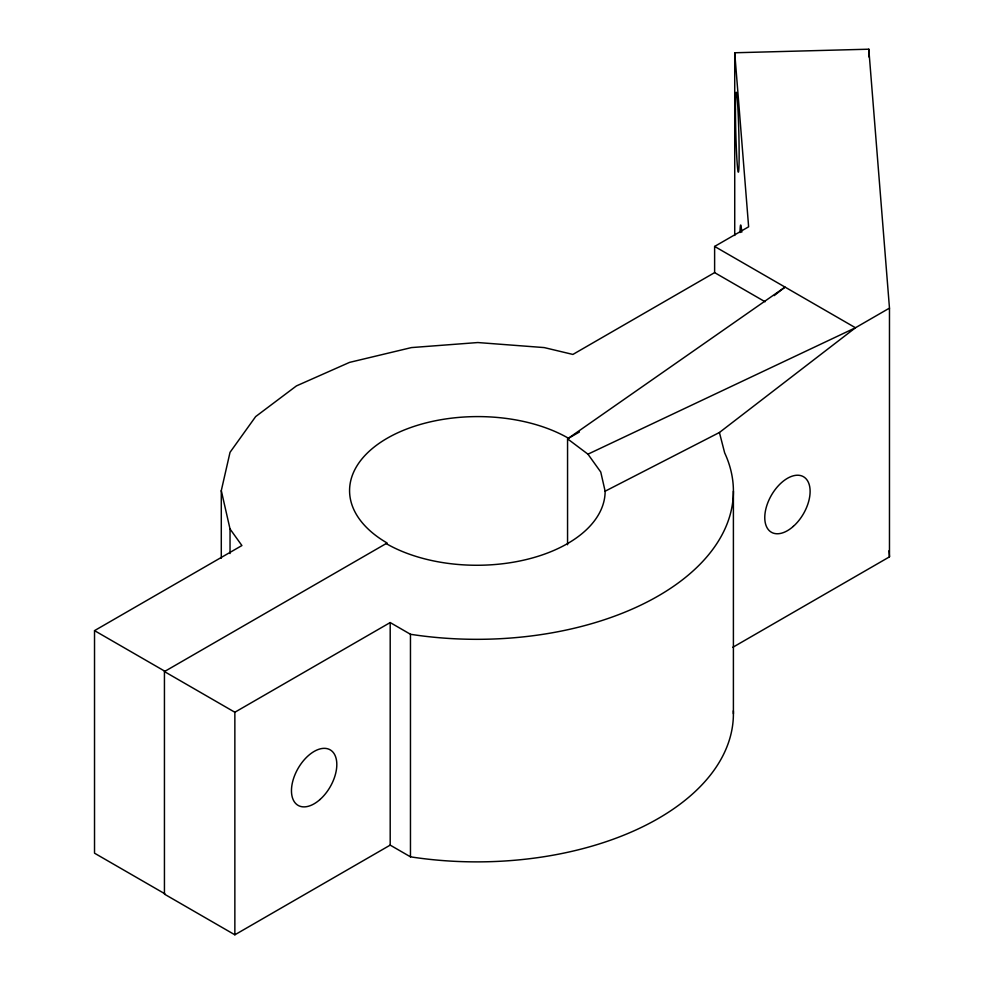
<?xml version="1.0" encoding="UTF-8"?>
<svg xmlns="http://www.w3.org/2000/svg" width="984" height="984" viewBox="0 0 984 984"><rect width="100%" height="100%" fill="white"/><g stroke="black" fill="none" stroke-linecap="round" stroke-linejoin="round"><path stroke-width="1.48" d="M221.289 558.186L221.289 490.647L230.035 452.32L255.655 416.589L296.43 385.913L349.554 362.383L411.435 347.586L477.83 342.543L544.226 347.586L572.897 354.437L714.618 272.617L765.109 301.768M774.174 295.618L785.048 287.094L567.559 438.839L567.559 544.742M386.159 543.574A128.264 74.058 0 0 0 525.948 559.625A128.264 74.058 0 0 0 605.135 491.201L719.415 432.493L855.465 327.758L889.474 308.115L868.798 49.2L734.728 52.767L734.728 235.483M714.618 272.543L714.618 246.443L748.627 226.8L734.728 52.767M164.943 893.841L94.525 853.189L94.525 630.633L241.904 545.542L230.035 528.986L221.289 490.647M733.351 710.805A256.541 148.117 0 0 1 410.463 856.83L390.193 845.121L234.856 934.8L164.439 894.136L164.439 671.58L387.13 543.008A128.264 74.058 0 0 1 387.13 438.286A128.264 74.058 0 0 1 568.531 438.286M579.391 432.013L567.559 438.839L587.952 454.178L600.757 472.037L605.135 491.201M164.439 671.58L234.856 712.244L390.193 622.564L410.463 634.274A256.541 148.117 0 0 0 724.667 452.874L719.415 432.493M732.699 647.374L889.474 556.858L889.474 308.115M587.952 454.178L855.465 327.758L714.618 246.443M94.525 630.633L164.943 671.285M888.995 550.732L889.474 556.858M868.798 49.2L868.798 56.875M733.4 491.201L733.4 713.757M410.463 634.274L410.463 856.83M390.193 622.564L390.193 845.121M234.856 712.244L234.856 934.8M230.035 528.986L230.035 553.537M739.993 232.581A40.086 1.513 88.5 0 1 741.739 232.261M793.313 526.391A32.066 18.512 -60 0 0 803.473 476.723A32.066 18.512 -60 0 0 765.54 510.364A32.066 18.512 -60 0 0 793.313 526.391M320.009 799.512A32.066 18.512 -60 0 0 330.181 749.845A32.066 18.512 -60 0 0 292.236 783.485A32.066 18.512 -60 0 0 320.009 799.512M735.466 109.052A40.086 1.513 88.5 0 0 738.234 172.077A40.086 1.513 88.5 0 0 738.234 115.386A40.086 1.513 88.5 0 0 735.466 109.052"/></g></svg>
